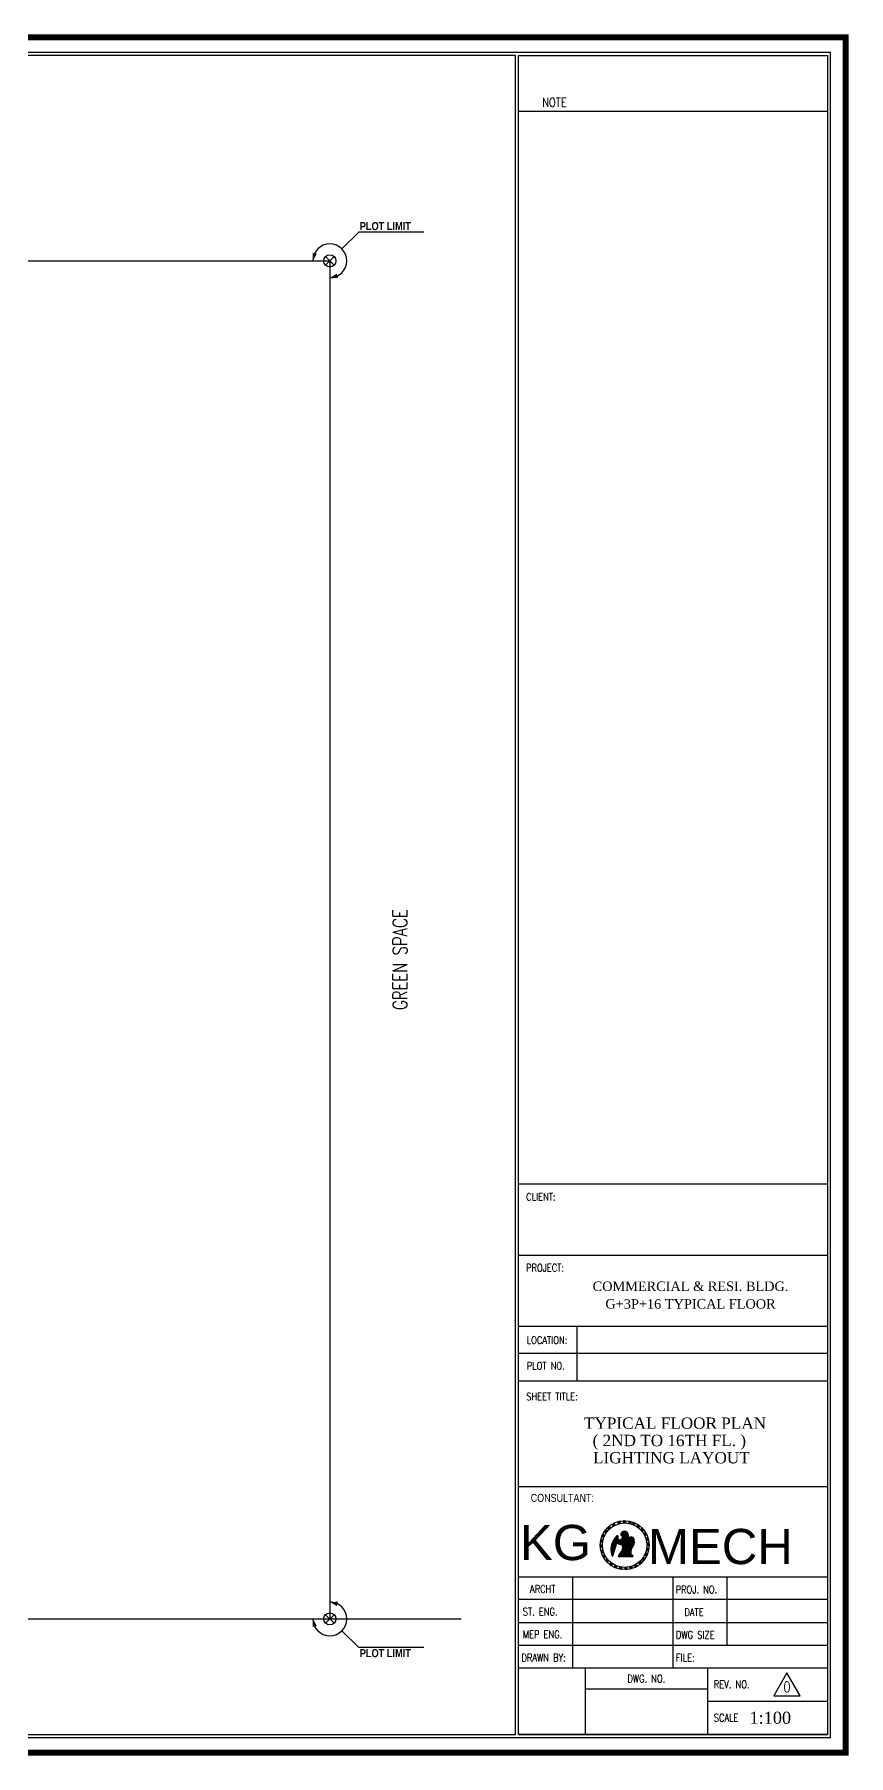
# Model space of a CAD drawing. Extents: x 5706208 to 5786773, y -2031603 to -1909573.
# Drawn here: x 5759804 to 5786773, y -1966603 to -1909573 of the extents above; entities that cross this region are included whole.
import ezdxf
from ezdxf.enums import TextEntityAlignment as Align

# ---------------------------------------------------------------- set-up
doc = ezdxf.new("R2010")
doc.units = 0
doc.header["$LTSCALE"] = 1000
doc.header["$MEASUREMENT"] = 0
doc.layers.get('0').update_dxf_attribs({"linetype": 'CONTINUOUS'})
for name, color, linetype in [('A-SYMBOLS', 3, 'CONTINUOUS'), ('TEXT', 2, 'CONTINUOUS'), ('WALL', 7, 'CONTINUOUS')]:
    doc.layers.add(name, color=color, linetype=linetype)
doc.styles.add('ISTILO', font='sanss___.ttf', dxfattribs={"width": 0.8, "height": 400})
doc.styles.add('MKL', font='swisse.ttf')
doc.styles.add('ROMANS', font='romans.shx', dxfattribs={"width": 0.9})
doc.styles.add('SALAH', font='dutcheb.ttf', dxfattribs={"height": 20})
doc.styles.add('TECHNIC', font='techb___.ttf')
doc.styles.add('TNR', font='romant.shx', dxfattribs={"width": 0.8})

# ---------------------------------------------------------------- blocks, each defined once
blk = doc.blocks.new('plot-limit')
at = {"color": 6}
for points in [[(4699578, -2114373), (4699295, -2114655)], [(4699295, -2114373), (4699578, -2114655)], [(4740828, -2114373), (4740545, -2114655)], [(4740545, -2114373), (4740828, -2114655)], [(4699578, -2159373), (4699295, -2159655)], [(4699295, -2159373), (4699578, -2159655)], [(4740828, -2159373), (4740545, -2159655)], [(4740545, -2159373), (4740828, -2159655)]]:
    blk.add_lwpolyline(points, dxfattribs=at)
for centre in [(4699437, -2114514), (4740687, -2114514), (4699437, -2159514), (4740687, -2159514)]:
    blk.add_circle(centre, 200, dxfattribs=at)
at = {"layer": 'A-SYMBOLS', "color": 1}
for points in [[(4696322, -2113564), (4698472, -2113564), (4699040, -2114118)], [(4743801, -2113564), (4741651, -2113564), (4741083, -2114118)], [(4696322, -2160464), (4698472, -2160464), (4699040, -2159910)], [(4743801, -2160464), (4741651, -2160464), (4741083, -2159910)]]:
    blk.add_lwpolyline(points, dxfattribs=at)
for centre, start, end in [((4699437, -2114514), 0, 270), ((4740687, -2114514), 270, 180), ((4699437, -2159514), 90, 0), ((4740687, -2159514), 180, 90)]:
    blk.add_arc(centre, 561, start, end, dxfattribs=at)
at = {"layer": 'A-SYMBOLS'}
for points in [[(4699866, -2114278), (4699997, -2114514), (4700011, -2114245)], [(4740257, -2114278), (4740126, -2114514), (4740113, -2114245)], [(4699167, -2115083), (4699437, -2115075), (4699203, -2114940)], [(4740956, -2115083), (4740687, -2115075), (4740920, -2114940)], [(4699167, -2158945), (4699437, -2158953), (4699203, -2159088)], [(4740956, -2158945), (4740687, -2158953), (4740920, -2159088)], [(4699866, -2159750), (4699997, -2159514), (4700011, -2159783)], [(4740257, -2159750), (4740126, -2159514), (4740113, -2159783)]]:
    blk.add_solid(points, dxfattribs=at)
at = {"layer": 'A-SYMBOLS', "color": 41, "linetype": 'Continuous', "style": 'TECHNIC'}
for p in [(4696390, -2113497), (4741676, -2113497), (4696390, -2160781), (4741676, -2160781)]:
    blk.add_text('PLOT LIMIT', height=266.7, dxfattribs=at).set_placement(p)

msp = doc.modelspace()

# ---------------------------------------------------------------- hatches: boundary and pattern name
h = msp.add_hatch()
h.set_pattern_fill('ANSI36', color=6, scale=36.666455, angle=25.71429, style=0)
h.set_pattern_definition([(70.71429, (5779796.904, -1962551.1674), (-1.677009, 9.0844575), [11.458267, -2.291653, 0, -2.291653])])
h.paths.add_polyline_path([(5779004, -1958900.5, 0.0225273), (5778939.7, -1958935.2), (5778971.7, -1959001.5, -0.0247745), (5779035.8, -1958966.6)])
h = msp.add_hatch()
h.set_pattern_fill('ANSI36', color=6, scale=36.666455, angle=167.14286, style=0)
h.set_pattern_definition([(212.14286, (5780788.9357, -1957084.6007), (-4.352928, -8.148113), [11.458267, -2.291653, 0, -2.291653])])
h.paths.add_polyline_path([(5779132.7, -1958851.7, -0.0225273), (5779204.6, -1958838.6), (5779221, -1958910.5, 0.0247745), (5779149, -1958923.2)])
h = msp.add_hatch()
h.set_pattern_fill('ANSI36', color=6, scale=36.666455, angle=180, style=0)
h.set_pattern_definition([(225, (5780190.4054, -1956809.227), (-2.4306655, -8.91244), [11.458267, -2.291653, 0, -2.291653])])
h.paths.add_polyline_path([(5779320.8, -1958820.2, -0.0225273), (5779393.8, -1958823.5), (5779393.8, -1958897.2, 0.0247745), (5779320.8, -1958893.5)])
h = msp.add_hatch()
h.set_pattern_fill('ANSI36', color=6, scale=36.666455, angle=-167.14286, style=0)
h.set_pattern_definition([(237.85714, (5779547.4456, -1956679.4245), (-0.386519, -9.229861), [11.458267, -2.291653, 0, -2.291653])])
h.paths.add_polyline_path([(5779508.1, -1958833.5, -0.0225273), (5779578.5, -1958852.9), (5779562.1, -1958924.8, 0.0247745), (5779491.8, -1958905)])
h = msp.add_hatch()
h.set_pattern_fill('ANSI36', color=6, scale=36.666455, angle=-25.71429, style=0)
h.set_pattern_definition([(19.28571, (5777348.0168, -1961796.563), (6.056917, 6.975205), [11.458267, -2.291653, 0, -2.291653])])
h.paths.add_polyline_path([(5779707.8, -1958900.5, 0.0225273), (5779640.7, -1958871.8), (5779608.7, -1958938.2, -0.0247745), (5779676, -1958966.6)])
h = msp.add_hatch()
h.set_pattern_fill('ANSI36', color=6, scale=36.666455, angle=-38.57143, style=0)
h.set_pattern_definition([(6.42857, (5776916.539, -1961295.4705), (7.4571865, 5.452531), [11.458267, -2.291653, 0, -2.291653])])
h.paths.add_polyline_path([(5779861.6, -1958997.2, 0.0225273), (5779802.5, -1958954.2), (5779756.6, -1959011.8, -0.0247745), (5779815.9, -1959054.5)])
h = msp.add_hatch()
h.set_pattern_fill('ANSI36', color=6, scale=36.666455, angle=77.14286, style=0)
h.set_pattern_definition([(122.14286, (5781913.734, -1961107.0386), (-8.148113, 4.352928), [11.458267, -2.291653, 0, -2.291653])])
h.paths.add_polyline_path([(5778565.2, -1959450.8, 0.0225273), (5778552.2, -1959522.7), (5778624, -1959539.1, -0.0247745), (5778636.7, -1959467.1)])
h = msp.add_hatch()
h.set_pattern_fill('ANSI36', color=6, scale=36.666455, angle=64.28571, style=0)
h.set_pattern_definition([(109.28571, (5781521.2177, -1961639.2017), (-6.975205, 6.056917), [11.458267, -2.291653, 0, -2.291653])])
h.paths.add_polyline_path([(5778625.2, -1959279.4, 0.0225273), (5778596.5, -1959346.5), (5778662.9, -1959378.5, -0.0247745), (5778691.3, -1959311.2)])
h = msp.add_hatch()
h.set_pattern_fill('ANSI36', color=6, scale=36.666455, angle=51.42857, style=0)
h.set_pattern_definition([(96.42857, (5781020.1254, -1962070.6793), (-5.452531, 7.4571865), [11.458267, -2.291653, 0, -2.291653])])
h.paths.add_polyline_path([(5778721.8, -1959125.6, 0.0225273), (5778678.9, -1959184.7), (5778736.5, -1959230.6, -0.0247745), (5778779.2, -1959171.3)])
h = msp.add_hatch()
h.set_pattern_fill('ANSI36', color=6, scale=36.666455, angle=38.57143, style=0)
h.set_pattern_definition([(83.57143, (5780435.5837, -1962379.8354), (-3.656445, 8.4835216), [11.458267, -2.291653, 0, -2.291653])])
h.paths.add_polyline_path([(5778850.2, -1958997.2, 0.0225273), (5778795.2, -1959045.2), (5778841.2, -1959102.8, -0.0247745), (5778896, -1959054.5)])
h = msp.add_hatch()
h.set_pattern_fill('ANSI31', color=6, scale=36.45, style=0)
h.set_pattern_definition([(45, (5778772.388, -1961900.6218), (-3.221755, 3.221755), [])])
h.paths.add_polyline_path([(5779279.1, -1959804.8, 0.1070133), (5779144.4, -1960005), (5779625.9, -1960005, 0.3835303), (5779632.9, -1959998.7, 0.674478), (5779576.1, -1959968.4), (5779560.7, -1959924.4, -0.1268388), (5779586.3, -1959739.4, 0.2280769), (5779673, -1959458.3, 0.6975506), (5779493, -1959397.9, 0.0308659), (5779473.1, -1959264.3, 0.880226), (5779227, -1959295.5), (5779249, -1959294.9, -1.0270626), (5779136.3, -1959428.2), (5779136.3, -1959339.1, 0.3506469), (5779117.9, -1959316.1, 0.2389572), (5779109.6, -1959318.2, 0.3170491), (5778943.3, -1959996.8, 0.7037758), (5778952.2, -1959996.6), (5779100.1, -1959542.3, 0.26839), (5779268.2, -1959609.3, -0.1721045)])
h = msp.add_hatch()
h.set_pattern_fill('ANSI36', color=6, scale=36.666455, angle=-51.42857, style=0)
h.set_pattern_definition([(353.57143, (5776607.383, -1960710.929), (8.4835216, 3.656445), [11.458267, -2.291653, 0, -2.291653])])
h.paths.add_polyline_path([(5779990.1, -1959125.6, 0.0225273), (5779942, -1959070.6), (5779884.4, -1959116.5, -0.0247745), (5779932.7, -1959171.3)])
h = msp.add_hatch()
h.set_pattern_fill('ANSI36', color=6, scale=36.666455, angle=-64.28571, style=0)
h.set_pattern_definition([(340.71429, (5776436.051, -1960072.249), (9.0844575, 1.677009), [11.458267, -2.291653, 0, -2.291653])])
h.paths.add_polyline_path([(5780086.7, -1959279.4, 0.0225273), (5780052.1, -1959215.1), (5779985.7, -1959247, -0.0247745), (5780020.6, -1959311.2)])
h = msp.add_hatch()
h.set_pattern_fill('ANSI36', color=6, scale=36.666455, angle=-77.14286, style=0)
h.set_pattern_definition([(327.85714, (5776411.134, -1959411.4574), (9.229861, -0.386519), [11.458267, -2.291653, 0, -2.291653])])
h.paths.add_polyline_path([(5780146.7, -1959450.8, 0.0225273), (5780127.2, -1959380.4), (5780055.4, -1959396.8, -0.0247745), (5780075.2, -1959467.1)])
h = msp.add_hatch()
h.set_pattern_fill('ANSI36', color=6, scale=36.666455, angle=90, style=0)
h.set_pattern_definition([(135, (5782177.9913, -1960500.875), (-8.9124403, 2.4306655), [11.458267, -2.291653, 0, -2.291653])])
h.paths.add_polyline_path([(5778544.9, -1959631.3, 0.0225273), (5778548.2, -1959704.3), (5778621.8, -1959704.3, -0.0247745), (5778618.2, -1959631.3)])
h = msp.add_hatch()
h.set_pattern_fill('ANSI36', color=6, scale=36.666455, angle=102.85714, style=0)
h.set_pattern_definition([(147.85714, (5782300.739, -1959851.106), (-9.229861, 0.386519), [11.458267, -2.291653, 0, -2.291653])])
h.paths.add_polyline_path([(5778565.2, -1959811.8, 0.0225273), (5778584.7, -1959882.2), (5778656.5, -1959865.8, -0.0247745), (5778636.7, -1959795.4)])
h = msp.add_hatch()
h.set_pattern_fill('ANSI36', color=6, scale=36.666455, angle=115.71429, style=0)
h.set_pattern_definition([(160.71429, (5782275.8223, -1959190.3145), (-9.0844575, -1.677009), [11.458267, -2.291653, 0, -2.291653])])
h.paths.add_polyline_path([(5778625.2, -1959983.2, 0.0225273), (5778659.8, -1960047.5), (5778726.2, -1960015.5, -0.0247745), (5778691.3, -1959951.4)])
h = msp.add_hatch()
h.set_pattern_fill('ANSI36', color=6, scale=36.666455, angle=128.57143, style=0)
h.set_pattern_definition([(173.57143, (5782104.49, -1958551.635), (-8.4835216, -3.656445), [11.458267, -2.291653, 0, -2.291653])])
h.paths.add_polyline_path([(5778721.8, -1960137, 0.0225273), (5778769.9, -1960192), (5778827.5, -1960146, -0.0247745), (5778779.2, -1960091.3)])
h = msp.add_hatch()
h.set_pattern_fill('ANSI36', color=6, scale=36.666455, angle=-128.57143, style=0)
h.set_pattern_definition([(276.42857, (5777691.748, -1957191.8843), (5.452531, -7.4571865), [11.458267, -2.291653, 0, -2.291653])])
h.paths.add_polyline_path([(5779990.1, -1960137, 0.0225273), (5780033, -1960077.9), (5779975.4, -1960031.9, -0.0247745), (5779932.7, -1960091.3)])
h = msp.add_hatch()
h.set_pattern_fill('ANSI36', color=6, scale=36.666455, angle=-115.71429, style=0)
h.set_pattern_definition([(289.28571, (5777190.6556, -1957623.362), (6.975205, -6.056917), [11.458267, -2.291653, 0, -2.291653])])
h.paths.add_polyline_path([(5780086.7, -1959983.2, 0.0225273), (5780115.4, -1959916), (5780049, -1959884.1, -0.0247745), (5780020.6, -1959951.4)])
h = msp.add_hatch()
h.set_pattern_fill('ANSI36', color=6, scale=36.666455, angle=-102.85714, style=0)
h.set_pattern_definition([(302.14286, (5776798.1395, -1958155.525), (8.148113, -4.352928), [11.458267, -2.291653, 0, -2.291653])])
h.paths.add_polyline_path([(5780146.7, -1959811.8, 0.0225273), (5780159.7, -1959739.9), (5780087.9, -1959723.5, -0.0247745), (5780075.2, -1959795.4)])
h = msp.add_hatch()
h.set_pattern_fill('ANSI36', color=6, scale=36.666455, angle=-90, style=0)
h.set_pattern_definition([(315, (5776533.882, -1958761.6887), (8.9124403, -2.4306655), [11.458267, -2.291653, 0, -2.291653])])
h.paths.add_polyline_path([(5780167, -1959631.3, 0.0225273), (5780163.7, -1959558.3), (5780090.1, -1959558.3, -0.0247745), (5780093.7, -1959631.3)])
h = msp.add_hatch()
h.set_pattern_fill('ANSI36', color=6, scale=36.666455, angle=141.42857, style=0)
h.set_pattern_definition([(186.42857, (5781795.334, -1957967.093), (-7.4571865, -5.452531), [11.458267, -2.291653, 0, -2.291653])])
h.paths.add_polyline_path([(5778850.2, -1960265.4, 0.0225273), (5778909.3, -1960308.3), (5778955.3, -1960250.7, -0.0247745), (5778896, -1960208.1)])
h = msp.add_hatch()
h.set_pattern_fill('ANSI36', color=6, scale=36.666455, angle=154.28571, style=0)
h.set_pattern_definition([(199.28571, (5781363.8566, -1957466.0007), (-6.056917, -6.975205), [11.458267, -2.291653, 0, -2.291653])])
h.paths.add_polyline_path([(5779004, -1960362, 0.0225273), (5779071.2, -1960390.7), (5779103.2, -1960324.4, -0.0247745), (5779035.8, -1960296)])
h = msp.add_hatch()
h.set_pattern_fill('ANSI36', color=6, scale=36.666455, angle=167.14286, style=0)
h.set_pattern_definition([(212.14286, (5780831.6935, -1957073.4847), (-4.352928, -8.148113), [11.458267, -2.291653, 0, -2.291653])])
h.paths.add_polyline_path([(5779175.5, -1960422, 0.0225273), (5779247.3, -1960435), (5779263.7, -1960363.2, -0.0247745), (5779191.8, -1960350.5)])
h = msp.add_hatch()
h.set_pattern_fill('ANSI36', color=6, scale=36.666455, angle=180, style=0)
h.set_pattern_definition([(225, (5780225.5297, -1956809.227), (-2.4306655, -8.9124403), [11.458267, -2.291653, 0, -2.291653])])
h.paths.add_polyline_path([(5779355.9, -1960442.3, 0.0225273), (5779428.9, -1960439.1), (5779428.9, -1960365.4, -0.0247745), (5779355.9, -1960369)])
h = msp.add_hatch()
h.set_pattern_fill('ANSI36', color=6, scale=36.666455, angle=-167.14286, style=0)
h.set_pattern_definition([(237.85714, (5779575.761, -1956686.4793), (-0.386519, -9.229861), [11.458267, -2.291653, 0, -2.291653])])
h.paths.add_polyline_path([(5779536.4, -1960422, 0.0225273), (5779606.8, -1960402.6), (5779590.4, -1960330.8, -0.0247745), (5779520.1, -1960350.5)])
h = msp.add_hatch()
h.set_pattern_fill('ANSI36', color=6, scale=36.666455, angle=-154.28571, style=0)
h.set_pattern_definition([(250.71429, (5778914.9694, -1956711.396), (1.677009, -9.0844575), [11.458267, -2.291653, 0, -2.291653])])
h.paths.add_polyline_path([(5779707.8, -1960362, 0.0225273), (5779772.2, -1960327.4), (5779740.2, -1960261, -0.0247745), (5779676, -1960296)])
h = msp.add_hatch()
h.set_pattern_fill('ANSI36', color=6, scale=36.666455, angle=-141.42857, style=0)
h.set_pattern_definition([(263.57143, (5778276.2896, -1956882.7282), (3.656445, -8.4835216), [11.458267, -2.291653, 0, -2.291653])])
h.paths.add_polyline_path([(5779861.6, -1960265.4, 0.0225273), (5779916.6, -1960217.3), (5779870.7, -1960159.7, -0.0247745), (5779815.9, -1960208.1)])

# ---------------------------------------------------------------- linework, layer by layer
at = {"color": 3, "linetype": 'Continuous'}
for p, q in [((5775736.2, -1910275.4), (5706910, -1910275.4)), ((5775736.2, -1965900.4), (5775736.2, -1910275.4)), ((5775836.6, -1965900.4), (5775836.6, -1910275.4)), ((5775836.6, -1912113.8), (5786070.2, -1912113.8)), ((5706910, -1965900.4), (5775736.2, -1965900.4)), ((5775836.6, -1965900.4), (5786070.2, -1965900.4))]:
    msp.add_line(p, q, dxfattribs=at)
for p, q in [((5775836.6, -1947659.3), (5786070.2, -1947659.3)), ((5775836.6, -1960683.2), (5786070.2, -1960683.2)), ((5780953.4, -1960683.2), (5780953.4, -1963693.1))]:
    msp.add_line(p, q)
at = {"color": 1}
for p, q in [((5777787, -1954180.8), (5777787, -1952374.8)), ((5786070.2, -1953277.8), (5775836.6, -1953277.8)), ((5786070.2, -1961435.7), (5775836.6, -1961435.7)), ((5775836.6, -1962188.2), (5786070.2, -1962188.2)), ((5775836.6, -1962940.6), (5786070.2, -1962940.6)), ((5778043.8, -1963693.1), (5778043.8, -1965900.4)), ((5782102.8, -1963693.1), (5782102.8, -1965900.4)), ((5778043.8, -1964395.4), (5782102.8, -1964395.4)), ((5782102.8, -1964796.7), (5786070.2, -1964796.7))]:
    msp.add_line(p, q, dxfattribs=at)
at = {"color": 6}
for p, q in [((5778971.7, -1959001.5), (5778939.9, -1958935.5)), ((5778971.7, -1959001.5), (5778939.9, -1958935.5)), ((5779035.8, -1958966.6), (5779004, -1958900.5)), ((5779035.8, -1958966.6), (5779004, -1958900.5)), ((5779149, -1958923.2), (5779132.7, -1958851.7)), ((5779149, -1958923.2), (5779132.7, -1958851.7)), ((5779221, -1958910.5), (5779204.6, -1958839)), ((5779320.8, -1958893.5), (5779320.8, -1958820.2)), ((5779320.8, -1958893.5), (5779320.8, -1958820.2)), ((5779393.8, -1958897.2), (5779393.8, -1958823.8)), ((5779393.8, -1958897.2), (5779393.8, -1958823.8)), ((5779491.8, -1958905), (5779508.1, -1958833.5)), ((5779491.8, -1958905), (5779508.1, -1958833.5)), ((5779562.1, -1958924.8), (5779578.4, -1958853.3)), ((5779562.1, -1958924.8), (5779578.4, -1958853.3)), ((5779676, -1958966.6), (5779707.8, -1958900.5)), ((5779676, -1958966.6), (5779707.8, -1958900.5)), ((5779756.6, -1959011.8), (5779802.3, -1958954.5)), ((5779756.6, -1959011.8), (5779802.3, -1958954.5)), ((5778624, -1959539.1), (5778552.5, -1959522.8)), ((5778624, -1959539.1), (5778552.5, -1959522.8)), ((5778636.7, -1959467.1), (5778565.2, -1959450.8)), ((5778636.7, -1959467.1), (5778565.2, -1959450.8)), ((5778662.9, -1959378.5), (5778596.8, -1959346.7)), ((5778662.9, -1959378.5), (5778596.8, -1959346.7)), ((5778691.3, -1959311.2), (5778625.2, -1959279.4)), ((5778691.3, -1959311.2), (5778625.2, -1959279.4)), ((5778736.5, -1959230.6), (5778679.2, -1959184.9)), ((5778736.5, -1959230.6), (5778679.2, -1959184.9)), ((5778779.2, -1959171.3), (5778721.8, -1959125.6)), ((5778779.2, -1959171.3), (5778721.8, -1959125.6)), ((5778841.2, -1959102.8), (5778795.4, -1959045.5)), ((5778841.2, -1959102.8), (5778795.4, -1959045.5)), ((5778896, -1959054.5), (5778850.2, -1958997.2)), ((5778896, -1959054.5), (5778850.2, -1958997.2)), ((5779136.3, -1959428.2), (5779136.3, -1959339.1)), ((5779227, -1959295.5), (5779249, -1959294.9)), ((5779815.9, -1959054.5), (5779861.6, -1958997.2)), ((5779815.9, -1959054.5), (5779861.6, -1958997.2)), ((5779884.4, -1959116.5), (5779941.7, -1959070.8)), ((5779884.4, -1959116.5), (5779941.7, -1959070.8)), ((5779932.7, -1959171.3), (5779990.1, -1959125.6)), ((5779932.7, -1959171.3), (5779990.1, -1959125.6)), ((5779985.7, -1959247), (5780051.8, -1959215.2)), ((5779985.7, -1959247), (5780051.8, -1959215.2)), ((5780020.6, -1959311.2), (5780086.7, -1959279.4)), ((5780020.6, -1959311.2), (5780086.7, -1959279.4)), ((5780055.4, -1959396.8), (5780126.9, -1959380.5)), ((5780055.4, -1959396.8), (5780126.9, -1959380.5)), ((5780075.2, -1959467.1), (5780146.7, -1959450.8)), ((5780075.2, -1959467.1), (5780146.7, -1959450.8)), ((5778618.2, -1959631.3), (5778544.9, -1959631.3)), ((5778618.2, -1959631.3), (5778544.9, -1959631.3)), ((5778621.8, -1959704.3), (5778548.5, -1959704.3)), ((5778621.8, -1959704.3), (5778548.5, -1959704.3)), ((5778636.7, -1959795.4), (5778565.2, -1959811.8)), ((5778636.7, -1959795.4), (5778565.2, -1959811.8)), ((5778656.5, -1959865.8), (5778585, -1959882.1)), ((5778656.5, -1959865.8), (5778585, -1959882.1)), ((5778691.3, -1959951.4), (5778625.2, -1959983.2)), ((5778691.3, -1959951.4), (5778625.2, -1959983.2)), ((5778726.2, -1960015.5), (5778660.1, -1960047.4)), ((5778726.2, -1960015.5), (5778660.1, -1960047.4)), ((5778779.2, -1960091.3), (5778721.8, -1960137)), ((5778779.2, -1960091.3), (5778721.8, -1960137)), ((5779100.1, -1959542.3), (5778952.2, -1959996.6)), ((5779144.4, -1960005), (5779625.9, -1960005)), ((5779560.7, -1959924.4), (5779576.1, -1959968.4)), ((5779932.7, -1960091.3), (5779990.1, -1960137)), ((5779932.7, -1960091.3), (5779990.1, -1960137)), ((5779975.4, -1960031.9), (5780032.7, -1960077.7)), ((5779975.4, -1960031.9), (5780032.7, -1960077.7)), ((5780020.6, -1959951.4), (5780086.7, -1959983.2)), ((5780020.6, -1959951.4), (5780086.7, -1959983.2)), ((5780049, -1959884.1), (5780115.1, -1959915.9)), ((5780049, -1959884.1), (5780115.1, -1959915.9)), ((5780075.2, -1959795.4), (5780146.7, -1959811.8)), ((5780075.2, -1959795.4), (5780146.7, -1959811.8)), ((5780087.9, -1959723.5), (5780159.4, -1959739.8)), ((5780087.9, -1959723.5), (5780159.4, -1959739.8)), ((5780090.1, -1959558.3), (5780163.4, -1959558.3)), ((5780090.1, -1959558.3), (5780163.4, -1959558.3)), ((5780093.7, -1959631.3), (5780167, -1959631.3)), ((5780093.7, -1959631.3), (5780167, -1959631.3)), ((5778827.5, -1960146), (5778770.1, -1960191.8)), ((5778827.5, -1960146), (5778770.1, -1960191.8)), ((5778896, -1960208.1), (5778850.2, -1960265.4)), ((5778896, -1960208.1), (5778850.2, -1960265.4)), ((5778955.3, -1960250.7), (5778909.6, -1960308.1)), ((5778955.3, -1960250.7), (5778909.6, -1960308.1)), ((5779035.8, -1960296), (5779004, -1960362)), ((5779035.8, -1960296), (5779004, -1960362)), ((5779103.2, -1960324.4), (5779071.3, -1960390.4)), ((5779103.2, -1960324.4), (5779071.3, -1960390.4)), ((5779191.8, -1960350.5), (5779175.5, -1960422)), ((5779191.8, -1960350.5), (5779175.5, -1960422)), ((5779263.7, -1960363.2), (5779247.4, -1960434.7)), ((5779263.7, -1960363.2), (5779247.4, -1960434.7)), ((5779355.9, -1960369), (5779355.9, -1960442.3)), ((5779355.9, -1960369), (5779355.9, -1960442.3)), ((5779428.9, -1960365.4), (5779428.9, -1960438.7)), ((5779428.9, -1960365.4), (5779428.9, -1960438.7)), ((5779520.1, -1960350.5), (5779536.4, -1960422)), ((5779520.1, -1960350.5), (5779536.4, -1960422)), ((5779590.4, -1960330.8), (5779606.8, -1960402.2)), ((5779590.4, -1960330.8), (5779606.8, -1960402.2)), ((5779676, -1960296), (5779707.8, -1960362)), ((5779676, -1960296), (5779707.8, -1960362)), ((5779740.2, -1960261), (5779772, -1960327.1)), ((5779740.2, -1960261), (5779772, -1960327.1)), ((5779815.9, -1960208.1), (5779861.6, -1960265.4)), ((5779815.9, -1960208.1), (5779861.6, -1960265.4)), ((5779870.7, -1960159.7), (5779916.4, -1960217.1)), ((5779870.7, -1960159.7), (5779916.4, -1960217.1))]:
    msp.add_line(p, q, dxfattribs=at)
at = {"linetype": 'Continuous'}
msp.add_line((5775836.6, -1963693.1), (5786070.2, -1963693.1), dxfattribs=at)
at = {"color": 7, "linetype": 'Continuous', "const_width": 200.7}
msp.add_lwpolyline([(5706308.1, -1966502.3), (5786672.2, -1966502.3), (5786672.2, -1909673.4), (5706308.1, -1909673.4)], close=True, dxfattribs=at)
at = {"color": 3, "linetype": 'Continuous'}
msp.add_lwpolyline([(5706809.7, -1966000.7), (5786170.5, -1966000.7), (5786170.5, -1910175.1), (5706809.7, -1910175.1)], close=True, dxfattribs=at)
msp.add_lwpolyline([(5775836.6, -1910275.4), (5786070.2, -1910275.4), (5786070.2, -1965900.4), (5775836.6, -1965900.4)], dxfattribs=at)
for points in [[(5775836.6, -1950017.1), (5786070.2, -1950017.1)], [(5775836.6, -1952374.8), (5786070.2, -1952374.8)], [(5775836.6, -1954180.8), (5786070.2, -1954180.8)], [(5775836.6, -1957692.3), (5786070.2, -1957692.3)]]:
    msp.add_lwpolyline(points)
at = {"color": 1}
for points in [[(5777626.4, -1960683.2), (5777626.4, -1963693.1)], [(5782743.2, -1960683.2), (5782743.2, -1962940.6)]]:
    msp.add_lwpolyline(points, dxfattribs=at)
at = {"color": 1, "linetype": 'Continuous'}
msp.add_lwpolyline([(5784731.4, -1963864), (5784291.5, -1964625.9), (5785171.2, -1964625.9)], close=True, dxfattribs=at)
at = {"color": 6}
for radius in [811.1, 737.7]:
    msp.add_circle((5779355.9, -1959631.3), radius, dxfattribs=at)
for centre, radius, start, end in [((5779507.8, -1959775.5), 606.4, 131.04915, 201.41384), ((5779115.8, -1959325.3), 9.44, 77.29223, 131.04915), ((5779112.7, -1959339.1), 23.6, 0, 77.29223), ((5779194.4, -1959363), 87.3, 228.24948, 51.30904), ((5779352, -1959295.6), 125, 8.86708, 179.93696), ((5778401.6, -1959492.3), 1095.5, 4.94242, 12.01413), ((5779571.9, -1959461.3), 101.2, 1.6654, 141.2563), ((5779337.6, -1959508.7), 339.2, 317.14623, 8.5385), ((5778947.7, -1959995.1), 4.72, 201.41384, 341.96166), ((5779242, -1959430.5), 180.7, 218.21967, 278.31391), ((5779674, -1960216.1), 570.1, 133.83872, 158.27138), ((5778998, -1959722.5), 292.9, 343.66509, 22.72588), ((5779932.3, -1959881.6), 374.1, 157.66136, 186.57627), ((5779598.4, -1959995), 34.7, 353.93332, 129.92852), ((5779625.9, -1959997.9), 7.08, 270, 353.93332)]:
    msp.add_arc(centre, radius, start, end, dxfattribs=at)
at = {"layer": 'WALL', "color": 1}
for p, q in [((5728339.5, -1917074.8), (5769589.5, -1917074.8)), ((5769589.5, -1917074.8), (5769589.5, -1962074.8)), ((5758989.5, -1962074.8), (5773940.8, -1962074.8))]:
    msp.add_line(p, q, dxfattribs=at)

# ---------------------------------------------------------------- block references
msp.add_blockref('plot-limit', (1028902.9, 197439.2))

# ---------------------------------------------------------------- texts
at = {"color": 3, "style": 'ROMANS', "width": 0.8}
msp.add_text('NOTE', height=300.99, dxfattribs=at).set_placement((5776620.7, -1911976.2))
at = {"color": 3, "linetype": 'Continuous', "style": 'ROMANS', "width": 0.8}
for s, height, p in [('CLIENT:', 250.82, (5776094.3, -1948213.2)), ('PROJECT:', 250.82, (5776089.7, -1950565)), ('LOCATION:', 250.82, (5776113.7, -1952963.3)), ('PLOT NO. ', 250.82, (5776113.7, -1953814.1)), ('SHEET TITLE:', 250.824, (5776095.2, -1954830.1)), ('ARCHT', 250.82, (5776219.4, -1961207.8)), ('PROJ. NO.', 250.82, (5781044.3, -1961227.3)), ('ST. ENG.', 250.82, (5775981.9, -1961960.3)), ('DATE', 250.82, (5781336.2, -1961976.6)), ('MEP ENG.', 250.82, (5775981.9, -1962712.8)), ('DWG SIZE', 250.82, (5781054.1, -1962729.1)), ('DRAWN BY:', 250.82, (5775937.3, -1963484.7)), ('FILE:', 250.82, (5781054.1, -1963484.7))]:
    msp.add_text(s, height=height, dxfattribs=at).set_placement(p)
at = {"color": 7, "style": 'SALAH'}
for s, p in [('COMMERCIAL & RESI. BLDG.', (5781537.5, -1951208.5)), ('G+3P+16 TYPICAL FLOOR', (5781537.5, -1951792.8))]:
    msp.add_text(s, height=313.53, dxfattribs=at).set_placement(p, align=Align.CENTER)
at = {"style": 'SALAH'}
for s, p in [('TYPICAL FLOOR PLAN', (5778009.2, -1955776.1)), ('( 2ND TO 16TH FL. ) ', (5778293.5, -1956350.4)), ('LIGHTING LAYOUT', (5778307.1, -1956921.1))]:
    msp.add_text(s, height=376.236, dxfattribs=at).set_placement(p)
at = {"color": 6, "style": 'MKL'}
for s, p in [('KG', (5775888.3, -1960125.8)), ('MECH', (5780128.7, -1960258.7))]:
    msp.add_text(s, height=1166.4, dxfattribs=at).set_placement(p)
at = {"color": 3, "linetype": 'Continuous', "style": 'ROMANS', "width": 0.8}
msp.add_text('DWG. NO.', height=250.82, dxfattribs=at).set_placement((5780073.3, -1964178.9), align=Align.CENTER)
for s, p in [('REV. NO.', (5782308.3, -1964244.9)), ('SCALE', (5782308.3, -1965348.5))]:
    msp.add_text(s, height=250.82, dxfattribs=at).set_placement(p, align=Align.MIDDLE_LEFT)
at = {"color": 2, "style": 'ROMANS', "width": 0.8}
msp.add_text('0', height=351.2, dxfattribs=at).set_placement((5784730, -1964328.2), align=Align.MIDDLE_CENTER)
at = {"color": 7, "style": 'SALAH'}
msp.add_text('1:100', height=401.32, dxfattribs=at).set_placement((5783489.2, -1965348.5), align=Align.MIDDLE_LEFT)
at = {"layer": 'TEXT', "style": 'TNR', "width": 0.75}
msp.add_text('GREEN SPACE', height=477.757, rotation=90, dxfattribs=at).set_placement((5772155.6, -1941895.2))
at = {"layer": 'TEXT', "color": 7, "style": 'ISTILO', "width": 0.8}
msp.add_text('CONSULTANT:', height=265.179, dxfattribs=at).set_placement((5776244.2, -1958197.4))

doc.saveas('drawing.dxf')
